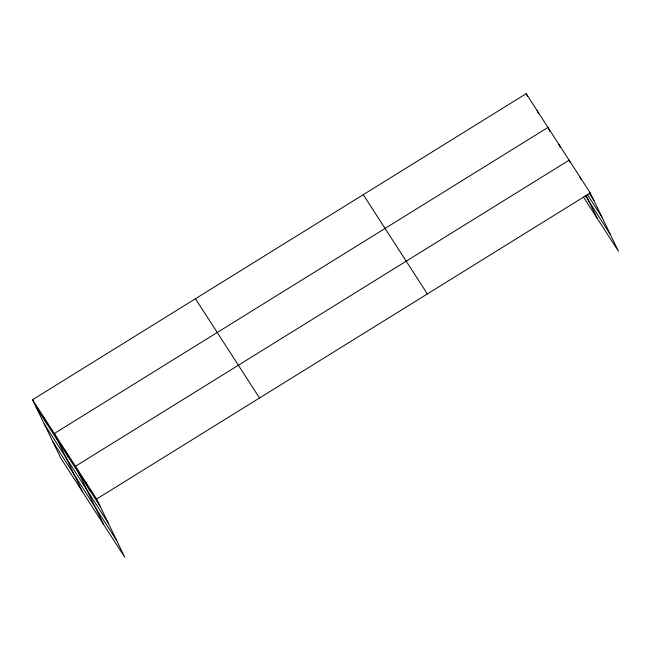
<?xml version="1.0" encoding="UTF-8"?>
<svg xmlns="http://www.w3.org/2000/svg" width="651" height="651" viewBox="0 0 651 651"><rect width="100%" height="100%" fill="white"/><g stroke="black" fill="none" stroke-linecap="round" stroke-linejoin="round"><path stroke-width="0.98" d="M32.55 399.738L96.625 499.008L124.813 557.329L60.746 458.06L32.55 399.738L526.187 93.671L590.254 192.94L618.45 251.262L583.565 197.212M96.625 499.008L590.254 192.94M589.131 193.07L593.883 200.443M587.194 194.283L601.988 217.214M585.501 196L610.345 234.49M363.282 194.673L427.357 293.943M195.446 298.736L259.521 398.005M36.179 407.241L100.254 506.511M44.284 424.013L108.359 523.282M52.633 441.288L116.708 540.558M579.683 176.559L581.294 179.896M570.325 162.685L569.112 160.179L75.475 466.246L103.672 524.568M586.413 195.975L597.309 218.5M558.542 143.798L560.153 147.134M549.981 131.592L547.971 127.425L54.334 433.493L82.531 491.814M537.075 110.548L538.686 113.884M526.187 93.671L527.391 96.169M86.054 482.627L89.675 490.13M64.905 449.874L68.534 457.376M43.446 416.616L47.067 424.118"/></g></svg>
